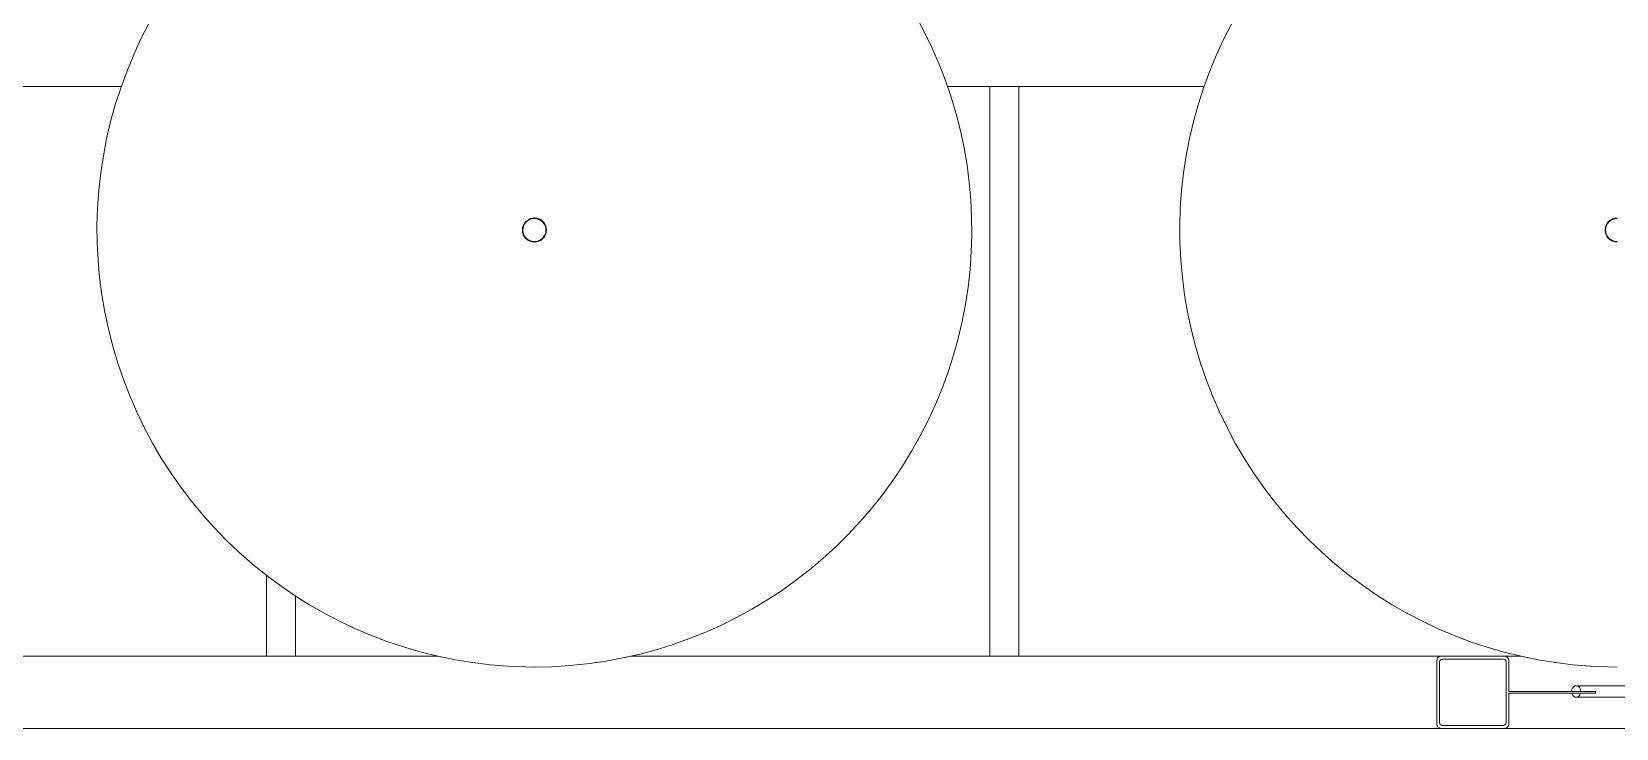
# Model space of a CAD drawing. Header units: millimetres. Extents: x -4617 to 4428, y -2900 to 2818.
# Drawn here: x -980 to 1216, y -2412 to -1446 of the extents above; entities that cross this region are included whole.
import ezdxf

# ---------------------------------------------------------------- set-up
doc = ezdxf.new("R2010")
doc.units = ezdxf.units.MM
for name, color, linetype, lineweight in [('A_--------_E-', 8, 'Continuous', 9), ('M-_EQPT----_E', 7, 'Continuous', 9), ('S-_STRL----_A', 7, 'Continuous', 9)]:
    doc.layers.add(name, color=color, linetype=linetype, lineweight=lineweight)

# ---------------------------------------------------------------- blocks, each defined once
blk = doc.blocks.new('PNS-0100 MAIN FRAME - ASY PNS-0100 MAIN FRAME_iam-651195-Разрез 1')
at = {"layer": 'A_--------_E-'}
for p, q in [((-1211.1, -1521.8), (-855.3, -1521.8)), ((288.9, -1521.8), (644.7, -1521.8)), ((347.8, -1521.8), (347.8, -2311.8)), ((347.8, -1521.8), (351.8, -1521.8)), ((383.8, -1521.8), (351.8, -1521.8)), ((383.8, -1521.8), (387.8, -1521.8)), ((387.8, -2311.8), (387.8, -1521.8)), ((-654.2, -2199.6), (-654.2, -2311.8)), ((-614.2, -2311.8), (-614.2, -2228.3)), ((-416.5, -2311.8), (-1239.2, -2311.8)), ((-654.2, -2311.8), (-650.2, -2311.8)), ((-618.2, -2311.8), (-650.2, -2311.8)), ((-618.2, -2311.8), (-614.2, -2311.8)), ((972.8, -2311.8), (-150, -2311.8)), ((347.8, -2311.8), (351.8, -2311.8)), ((383.8, -2311.8), (351.8, -2311.8)), ((383.8, -2311.8), (387.8, -2311.8)), ((1083.5, -2311.8), (1060.8, -2311.8)), ((1155.3, -2360.8), (1164.7, -2360.8)), ((1164.7, -2362.8), (1155.3, -2362.8)), ((3113.1, -2352.8), (1160, -2352.8)), ((1160, -2368.8), (3113.1, -2368.8)), ((-1239.2, -2411.8), (972.8, -2411.8)), ((1060.8, -2411.8), (3274.8, -2411.8))]:
    blk.add_line(p, q, dxfattribs=at)
for start_param, end_param in [(4.712389, 7.853982), (1.832596, 4.45059)]:
    blk.add_ellipse((1160, -2360.8), major_axis=(0, 8), ratio=0.792149, start_param=start_param, end_param=end_param, dxfattribs=at)
at = {"layer": 'S-_STRL----_A'}
for p, q in [((966.8, -2317.8), (966.8, -2405.8)), ((970.8, -2403.8), (970.8, -2319.8)), ((1060.8, -2311.8), (972.8, -2311.8)), ((974.8, -2315.8), (1058.8, -2315.8)), ((1062.8, -2319.8), (1062.8, -2403.8)), ((1066.8, -2360.8), (1066.8, -2317.8)), ((1186.8, -2360.8), (1066.8, -2360.8)), ((1066.8, -2405.8), (1066.8, -2362.8)), ((1066.8, -2362.8), (1186.8, -2362.8)), ((1186.8, -2362.8), (1186.8, -2360.8)), ((972.8, -2411.8), (1060.8, -2411.8)), ((1058.8, -2407.8), (974.8, -2407.8))]:
    blk.add_line(p, q, dxfattribs=at)
for centre, radius, start, end in [((972.8, -2317.8), 6, 90, 180), ((974.8, -2319.8), 4, 90, 180), ((1058.8, -2319.8), 4, 360, 90), ((1060.8, -2317.8), 6, 0, 90), ((972.8, -2405.8), 6, 180, 270), ((974.8, -2403.8), 4, 180, 270), ((1058.8, -2403.8), 4, 270, 0), ((1060.8, -2405.8), 6, 270, 0)]:
    blk.add_arc(centre, radius, start, end, dxfattribs=at)
blk = doc.blocks.new('PNS-0100 MAIN FRAME - Standard-550811-Разрез 1')
blk.add_blockref('PNS-0100 MAIN FRAME - ASY PNS-0100 MAIN FRAME_iam-651195-Разрез 1', (0, 0))
blk = doc.blocks.new('PNS-Filter column D1200 _180 Left feed 90-50_ - ASY PNS-Filter column D1200_iam-905011-Разрез 1')
at = {"layer": 'A_--------_E-'}
for p, q in [((-834.3, -1468.6), (-834.4, -1469)), ((-834.3, -1468.6), (-834, -1468.1)), ((268, -1469.1), (268.5, -1470)), ((-850.8, -1508.5), (-851, -1509)), ((-850.8, -1508.5), (-850.6, -1508)), ((284.6, -1509), (284.9, -1510)), ((-864.5, -1549.6), (-864.7, -1550)), ((-864.5, -1549.6), (-864.4, -1549)), ((298.3, -1550.1), (298.5, -1551)), ((-875.3, -1591.5), (-875.1, -1590.9)), ((-875.3, -1591.5), (-875.3, -1591.7)), ((308.9, -1592), (309.2, -1593)), ((-883, -1634), (-882.9, -1633.5)), ((-883, -1634), (-883, -1634.5)), ((316.6, -1634.5), (316.8, -1635.6)), ((-887.6, -1677), (-887.7, -1677.5)), ((-887.6, -1677), (-887.6, -1676.5)), ((321.2, -1677.5), (321.3, -1678.6)), ((-889.2, -1720.2), (-889.2, -1719.7)), ((-889.2, -1720.2), (-889.2, -1720.8)), ((-887.7, -1763.5), (-887.7, -1762.9)), ((-887.7, -1763.5), (-887.7, -1764)), ((321.2, -1765), (321.2, -1764)), ((-883.1, -1806.5), (-883.2, -1806)), ((-883.1, -1806.5), (-883, -1807)), ((316.5, -1808), (316.6, -1807)), ((-875.5, -1849), (-875.6, -1848.5)), ((-875.5, -1849), (-875.4, -1849.6)), ((308.7, -1850.6), (308.9, -1849.6)), ((-864.8, -1890.9), (-865, -1890.5)), ((-864.8, -1890.9), (-864.7, -1891.5)), ((298, -1892.5), (298.2, -1891.5)), ((-851.2, -1932), (-851.4, -1931.5)), ((-851.2, -1932), (-851, -1932.5)), ((284.2, -1933.5), (284.6, -1932.5)), ((-834.7, -1972), (-834.9, -1971.5)), ((-834.7, -1972), (-834.4, -1972.5)), ((267.6, -1973.4), (268, -1972.5)), ((-815.4, -2010.7), (-815.6, -2010.3)), ((-815.4, -2010.6), (-815.1, -2011.2)), ((248.2, -2012), (248.7, -2011.2)), ((-793.3, -2047.9), (-793.6, -2047.5)), ((-793.3, -2047.9), (-793, -2048.4)), ((226.1, -2049.2), (226.6, -2048.4)), ((-768.7, -2083.4), (-769, -2083.1)), ((-768.7, -2083.4), (-768.3, -2083.9)), ((201.3, -2084.7), (201.9, -2083.9)), ((-741.6, -2117.1), (-741.9, -2116.8)), ((-741.6, -2117.1), (-741.2, -2117.6)), ((174.2, -2118.3), (174.8, -2117.6)), ((-712.2, -2148.8), (-711.7, -2149.3)), ((144.6, -2149.9), (145.3, -2149.3)), ((-680.6, -2178.3), (-680.1, -2178.7)), ((112.8, -2179.4), (112.7, -2179.6)), ((-646.9, -2205.5), (-647.2, -2205.3)), ((-646.9, -2205.5), (-646.4, -2205.9)), ((79.2, -2206.4), (80, -2205.9)), ((-611.4, -2230.2), (-611.7, -2230)), ((-611.4, -2230.2), (-610.9, -2230.6)), ((43.7, -2231), (44.4, -2230.5)), ((-574.3, -2252.3), (-574.6, -2252.1)), ((-574.3, -2252.3), (-573.6, -2252.6)), ((6.4, -2253.1), (7.2, -2252.6)), ((-535.6, -2271.7), (-535.9, -2271.6)), ((-535.6, -2271.7), (-535, -2272)), ((-32.3, -2272.4), (-31.5, -2272)), ((-495.7, -2288.3), (-496, -2288.2)), ((-495.7, -2288.3), (-495, -2288.5)), ((-454.7, -2302), (-455, -2301.9)), ((-454.7, -2302), (-453.9, -2302.2)), ((-113.3, -2302.5), (-112.5, -2302.2)), ((-72.2, -2288.9), (-71.4, -2288.5)), ((-412.8, -2312.8), (-413.1, -2312.7)), ((-412.8, -2312.8), (-412, -2312.9)), ((-370.2, -2320.5), (-369.5, -2320.6)), ((-327.2, -2325.2), (-326.4, -2325.2)), ((-284, -2326.8), (-283.2, -2326.8)), ((-240.8, -2325.3), (-240, -2325.2)), ((-197.8, -2320.7), (-198, -2320.7)), ((-197.8, -2320.7), (-197, -2320.6)), ((-155.2, -2313.1), (-154.4, -2312.9))]:
    blk.add_line(p, q, dxfattribs=at)
at = {"layer": 'A_--------_E-', "flags": 128}
for points in [[(-817.7, -1435.1), (-828.7, -1456.7), (-838.8, -1478.8), (-848, -1501.2), (-856.4, -1523.9), (-863.8, -1547), (-870.3, -1570.4), (-875.8, -1594), (-880.4, -1617.8), (-884, -1641.7), (-886.7, -1665.8), (-888.4, -1690), (-889.2, -1714.2), (-889, -1738.5), (-887.8, -1762.7), (-885.6, -1786.8), (-882.5, -1810.8), (-878.4, -1834.7), (-873.4, -1858.4), (-867.4, -1881.9), (-860.5, -1905.2), (-852.6, -1928.1), (-843.9, -1950.7), (-834.2, -1972.9), (-823.7, -1994.8), (-812.3, -2016.2), (-800.1, -2037.1), (-787, -2057.5), (-773.2, -2077.4), (-758.5, -2096.7), (-743.1, -2115.4), (-726.9, -2133.5), (-710.1, -2150.9), (-692.5, -2167.6), (-674.3, -2183.6), (-655.5, -2198.9), (-636.1, -2213.4), (-616.1, -2227.1), (-595.6, -2240), (-574.6, -2252.1), (-553.1, -2263.3), (-531.2, -2273.7), (-508.9, -2283.2), (-486.2, -2291.7), (-463.2, -2299.4), (-439.9, -2306.1), (-416.4, -2311.9), (-392.7, -2316.8), (-368.7, -2320.7), (-344.7, -2323.6), (-320.5, -2325.6), (-296.3, -2326.6), (-283.2, -2326.8)], [(-283.2, -2326.8), (-259, -2326.3), (-234.8, -2324.8), (-210.7, -2322.4), (-186.7, -2319), (-162.8, -2314.7), (-139.2, -2309.4), (-115.7, -2303.2), (-92.6, -2296), (-69.7, -2287.9), (-47.2, -2278.9), (-25.1, -2269), (-3.4, -2258.3), (17.9, -2246.7), (38.7, -2234.2), (59, -2220.9), (78.7, -2206.8), (97.8, -2192), (116.4, -2176.4), (134.3, -2160), (151.5, -2143), (168, -2125.2), (183.9, -2106.9), (198.9, -2087.9), (213.2, -2068.3), (226.7, -2048.2), (239.4, -2027.5), (251.3, -2006.4), (262.3, -1984.8), (272.4, -1962.8), (281.6, -1940.4), (289.9, -1917.6), (297.3, -1894.5), (303.8, -1871.2), (309.4, -1847.6), (314, -1823.8), (317.6, -1799.8), (320.3, -1775.7), (322, -1751.5), (322.8, -1727.3), (322.5, -1703.1), (321.3, -1678.9), (319.2, -1654.7), (316.1, -1630.7), (312, -1606.8), (306.9, -1583.1), (301, -1559.6), (294.1, -1536.4), (286.2, -1513.4), (277.5, -1490.8), (267.8, -1468.6), (257.3, -1446.7), (245.9, -1425.3)]]:
    blk.add_lwpolyline(points, dxfattribs=at)
at = {"layer": 'A_--------_E-'}
for radius, start, end in [(16.7, 90, 270), (16.8, 270, 90), (606, 359.9, 0.0001), (606, 310.788, 310.9119)]:
    blk.add_arc((-283.2, -1720.8), radius, start, end, dxfattribs=at)
blk = doc.blocks.new('PNS-Filter column D1200 _180 Left feed 90-50_ - Standard-894632-Разрез 1')
at = {"layer": 'M-_EQPT----_E'}
for start, end in [(90, 270), (270, 90)]:
    blk.add_arc((-283.2, -1720.8), 16, start, end, dxfattribs=at)
blk.add_blockref('PNS-Filter column D1200 _180 Left feed 90-50_ - ASY PNS-Filter column D1200_iam-905011-Разрез 1', (0, 0))
blk = doc.blocks.new('PNS-Filter column D1200 _180 Left feed 90-50_ - ASY PNS-Filter column D1200_iam-V9-Разрез 1')
at = {"layer": 'A_--------_E-'}
for p, q in [((665.7, -1468.6), (665.6, -1469)), ((665.7, -1468.6), (666, -1468.1)), ((649.2, -1508.5), (649, -1509)), ((649.2, -1508.5), (649.4, -1508)), ((635.5, -1549.6), (635.3, -1550)), ((635.5, -1549.6), (635.6, -1549)), ((624.7, -1591.5), (624.6, -1591.9)), ((624.7, -1591.5), (624.9, -1590.9)), ((617, -1634), (617.1, -1633.5)), ((617, -1634), (617, -1634.5)), ((612.4, -1677), (612.3, -1677.5)), ((612.4, -1677), (612.4, -1676.5)), ((610.8, -1720.2), (610.8, -1719.7)), ((610.8, -1720.2), (610.8, -1720.8)), ((612.3, -1763.5), (612.3, -1762.9)), ((612.3, -1763.5), (612.3, -1764)), ((616.9, -1806.5), (616.8, -1806)), ((616.9, -1806.5), (617, -1807)), ((624.5, -1849), (624.4, -1848.5)), ((624.5, -1849), (624.6, -1849.6)), ((635.2, -1890.9), (635, -1890.5)), ((635.2, -1890.9), (635.3, -1891.5)), ((648.8, -1932), (648.6, -1931.5)), ((648.8, -1932), (649, -1932.4)), ((665.3, -1972), (665.1, -1971.5)), ((665.3, -1972), (665.6, -1972.5)), ((684.6, -2010.7), (684.4, -2010.3)), ((684.6, -2010.6), (684.9, -2011.2)), ((706.7, -2047.9), (706.4, -2047.5)), ((706.7, -2047.9), (707, -2048.4)), ((731.3, -2083.4), (731, -2083.1)), ((731.3, -2083.4), (731.7, -2083.9)), ((758.4, -2117.1), (758.1, -2116.8)), ((758.4, -2117.1), (758.8, -2117.6)), ((787.8, -2148.8), (788.3, -2149.3)), ((819.4, -2178.3), (819.9, -2178.7)), ((853.1, -2205.5), (852.8, -2205.3)), ((853.1, -2205.5), (853.6, -2205.9)), ((888.6, -2230.2), (888.3, -2230)), ((888.6, -2230.2), (889.1, -2230.6)), ((925.7, -2252.3), (925.4, -2252.1)), ((925.7, -2252.3), (926.4, -2252.6)), ((964.4, -2271.7), (964.1, -2271.6)), ((964.4, -2271.7), (965, -2272)), ((1004.3, -2288.3), (1004, -2288.2)), ((1004.3, -2288.3), (1005, -2288.5)), ((1043.9, -2301.6), (1044.1, -2301.6)), ((1044.1, -2301.6), (1043.9, -2301.6)), ((1045.3, -2302), (1045, -2301.9)), ((1045.3, -2302), (1046.1, -2302.2)), ((1087.2, -2312.8), (1086.9, -2312.7)), ((1087.2, -2312.8), (1088, -2312.9)), ((1129.8, -2320.5), (1130.5, -2320.6)), ((1172.8, -2325.2), (1173.6, -2325.2))]:
    blk.add_line(p, q, dxfattribs=at)
at = {"layer": 'A_--------_E-', "flags": 128}
blk.add_lwpolyline([(682.3, -1435.1), (671.3, -1456.7), (661.2, -1478.8), (652, -1501.2), (643.6, -1523.9), (636.2, -1547), (629.7, -1570.4), (624.2, -1594), (619.6, -1617.8), (616, -1641.7), (613.3, -1665.8), (611.6, -1690), (610.8, -1714.2), (611, -1738.5), (612.2, -1762.7), (614.4, -1786.8), (617.5, -1810.8), (621.6, -1834.7), (626.6, -1858.4), (632.6, -1881.9), (639.5, -1905.2), (647.4, -1928.1), (656.1, -1950.7), (665.8, -1972.9), (676.3, -1994.8), (687.7, -2016.2), (699.9, -2037.1), (713, -2057.5), (726.8, -2077.4), (741.5, -2096.7), (756.9, -2115.4), (773.1, -2133.5), (789.9, -2150.9), (807.5, -2167.6), (825.7, -2183.6), (844.5, -2198.9), (863.9, -2213.4), (883.9, -2227.1), (904.4, -2240), (925.4, -2252.1), (946.9, -2263.3), (968.8, -2273.7), (991.1, -2283.2), (1013.8, -2291.7), (1036.8, -2299.4), (1060.1, -2306.1), (1083.6, -2311.9), (1107.3, -2316.8), (1131.3, -2320.7), (1155.3, -2323.6), (1179.5, -2325.6), (1203.7, -2326.6), (1216.8, -2326.8)], dxfattribs=at)
at = {"layer": 'A_--------_E-'}
blk.add_arc((1216.8, -1720.8), 16.7, 90, 270, dxfattribs=at)
blk = doc.blocks.new('PNS-Filter column D1200 _180 Left feed 90-50_ - Standard-V10-Разрез 1')
at = {"layer": 'M-_EQPT----_E'}
blk.add_arc((1216.8, -1720.8), 16, 90, 270, dxfattribs=at)
blk.add_blockref('PNS-Filter column D1200 _180 Left feed 90-50_ - ASY PNS-Filter column D1200_iam-V9-Разрез 1', (0, 0))

msp = doc.modelspace()

# ---------------------------------------------------------------- block references
at = {"layer": 'A_--------_E-'}
msp.add_blockref('PNS-0100 MAIN FRAME - Standard-550811-Разрез 1', (0, 0), dxfattribs=at)
at = {"layer": 'M-_EQPT----_E'}
for name in ['PNS-Filter column D1200 _180 Left feed 90-50_ - Standard-894632-Разрез 1', 'PNS-Filter column D1200 _180 Left feed 90-50_ - Standard-V10-Разрез 1']:
    msp.add_blockref(name, (0, 0), dxfattribs=at)

doc.saveas('drawing.dxf')
